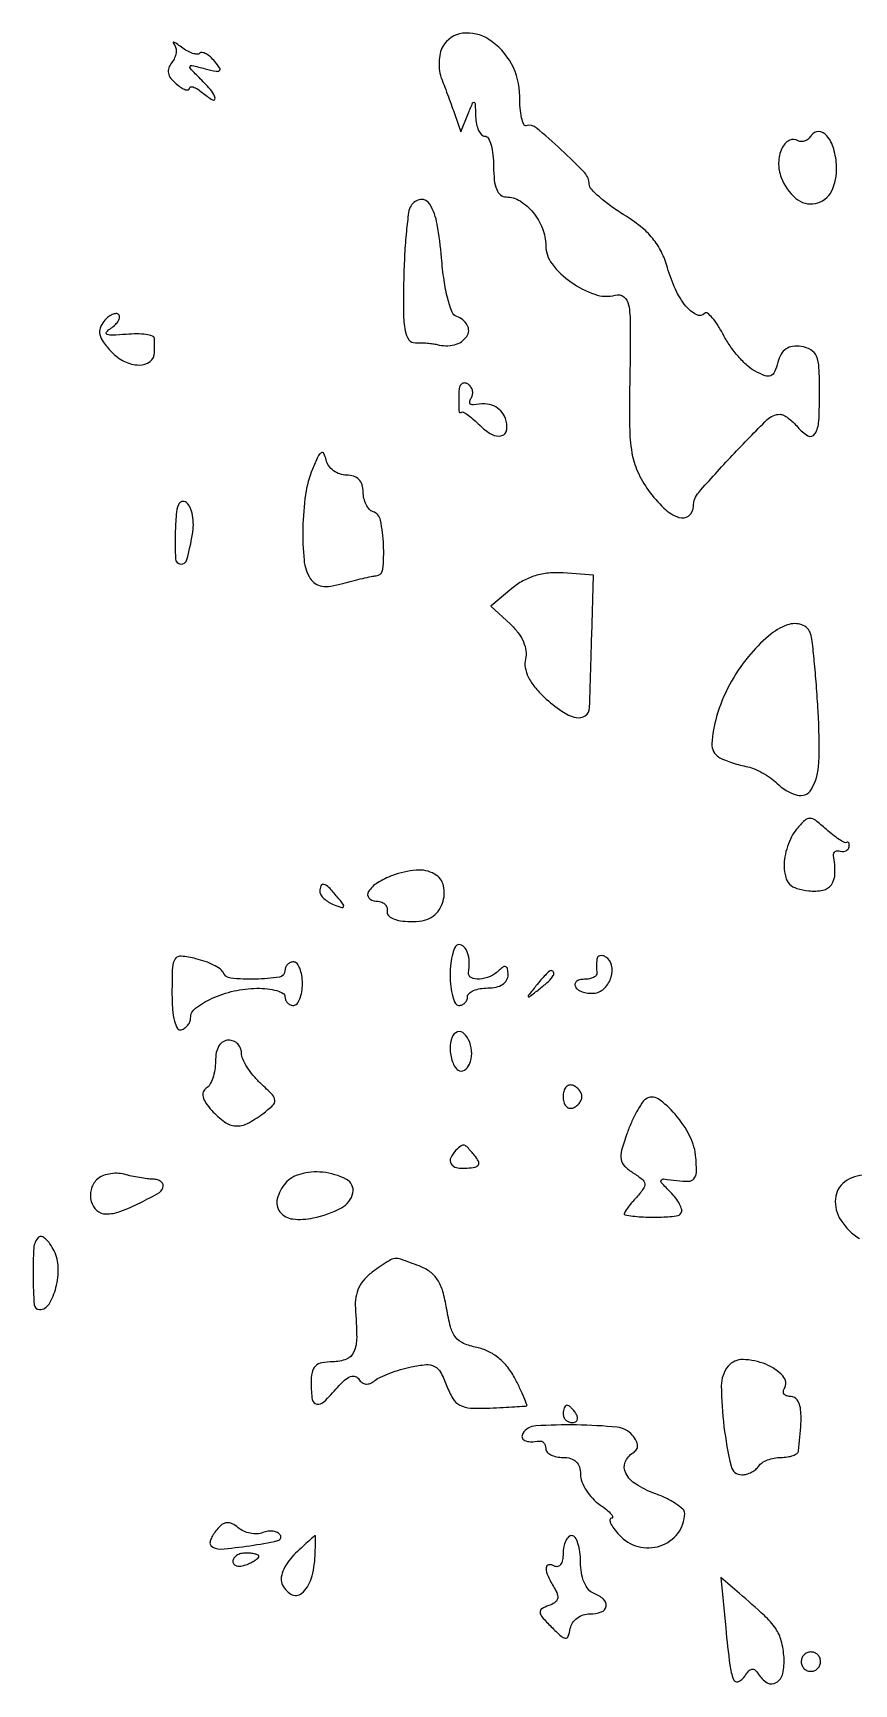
# Model space of a CAD drawing. Extents: x 0 to 5034, y 0 to 2560.
# Drawn here: x 0 to 94.5, y 2244.9 to 2434.9 of the extents above; entities that cross this region are included whole.
import ezdxf

# ---------------------------------------------------------------- set-up
doc = ezdxf.new("R2010")
doc.units = 0

msp = doc.modelspace()

# ---------------------------------------------------------------- linework, layer by layer
for points in [[(16.241324, 2433.559042, -0.125488), (16.448603, 2433.133422, -0.082367), (16.47006, 2432.585816, -0.073748), (16.307085, 2432.002459, -0.068373), (15.978993, 2431.474688, 0.086312), (15.624464, 2430.856245, 0.138851), (15.580815, 2430.254337, 0.117347), (15.864578, 2429.647137, 0.051865), (16.487669, 2429.010234, 0.027728), (17.068772, 2428.580028, 0.0642), (17.555753, 2428.342614, 0.143045), (17.866818, 2428.329783, 0.344722), (18, 2428.5, -0.341777), (18.132287, 2428.670922, -0.144806), (18.440625, 2428.660392, -0.064878), (18.92363, 2428.426283, -0.027963), (19.5, 2428, 0.035542), (20.666188, 2427.164505, 0.639389), (20.954526, 2427.356373, 0.140045), (20.573312, 2428.182379, 0.018524), (19.25, 2429.609383, -0.004872), (18.121073, 2430.761999, -0.313832), (18.079351, 2431.025423, -0.351796), (18.307086, 2431.133509, -0.005469), (19.807151, 2430.759486, 0.010715), (21.082714, 2430.455619, 0.219227), (21.459664, 2430.539593, 0.400349), (21.50494, 2430.823098, 0.022372), (20.91465, 2431.60284, 0.036938), (20.417571, 2432.119004, 0.058449), (19.915971, 2432.472294, 0.080351), (19.485669, 2432.622815, 0.245125), (19.199509, 2432.532842, -0.219377), (18.89054, 2432.418838, -0.059872), (18.367791, 2432.523732, -0.048792), (17.739341, 2432.800723, -0.034164), (17.092009, 2433.225708, 0.010022), (16.514931, 2433.645759, 0.058995), (16.185417, 2433.822072, 0.639899), (16.124699, 2433.763778, 0.092803)], [(47.155863, 2433.314029, 0.073519), (46.852168, 2432.515516, 0.045463), (46.725955, 2431.517479, 0.044476), (46.78194, 2430.480977, 0.058103), (47.024818, 2429.564029, -0.003291), (47.385882, 2428.628754, -0.002002), (47.800929, 2427.518808, -0.002006), (48.203715, 2426.414757, -0.003545), (48.52598, 2425.5), (49.214671, 2423.5), (50.03705, 2425.5, -0.003632), (50.587581, 2426.8117, -0.376179), (50.751516, 2426.890192, -0.324095), (50.873728, 2426.736219, -0.003212), (50.929715, 2425.25, 0.042391), (51.030046, 2424.38866, 0.060903), (51.273104, 2423.660937, 0.078856), (51.612243, 2423.166695, 0.205841), (52, 2423, -0.277684), (52.385692, 2422.767902, -0.052312), (52.70625, 2421.971875, -0.042582), (52.927458, 2420.841111, -0.027026), (53, 2419.5, 0.026207), (53.081955, 2417.93743, 0.070798), (53.352041, 2416.8625, 0.118132), (53.804441, 2416.232407, 0.180143), (54.428571, 2416, -0.139468), (56.035828, 2415.542785, -0.082856), (57.544088, 2414.220926, -0.077596), (58.626269, 2412.377958, -0.094295), (59, 2410.413873, 0.166786), (59.727221, 2408.294419, 0.072625), (61.902478, 2406.207226, 0.07169), (64.625862, 2404.801117, 0.148388), (66.995301, 2404.709022, -0.228432), (67.969269, 2404.518293, -0.190116), (68.528694, 2403.610968, -0.044865), (68.726815, 2401.341897, -0.00362), (68.667943, 2395.345173, 0.006578), (68.645503, 2389.591195, 0.03839), (68.905476, 2386.575682, 0.066565), (69.560191, 2384.426287, 0.047777), (70.818094, 2382.25, 0.046163), (72.586672, 2380.199986, 0.10726), (74.305065, 2379.139317, 0.254908), (75.463122, 2379.326068, 0.231962), (76, 2380.421053, -0.181764), (76.601749, 2382.021665, -0.008973), (80.455272, 2386.2662, -0.008566), (84.469395, 2390.387469, -0.197883), (85.956503, 2391, -0.12416), (86.346185, 2390.901719, -0.034444), (86.883522, 2390.562609, -0.032527), (87.459093, 2390.080893, -0.029054), (87.990862, 2389.51101, 0.091691), (89.163731, 2388.5327, 0.404632), (89.952755, 2388.739775, 0.122657), (90.409878, 2390.212009, 0.014548), (90.505939, 2393.658179, 0.013452), (90.430025, 2396.356298, 0.084399), (90.125617, 2397.695984, 0.165774), (89.489954, 2398.420177, 0.095314), (88.380352, 2398.802469, 0.067636), (87.395605, 2398.809043, 0.118071), (86.636786, 2398.520434, 0.115953), (86.082118, 2397.914704, 0.063778), (85.704407, 2396.977653, -0.037883), (85.324351, 2395.873511, -0.200464), (84.873795, 2395.438472, -0.185961), (84.224671, 2395.435569, -0.032048), (83.084405, 2395.954828, -0.06221), (82.180448, 2396.594263, -0.027985), (81.161589, 2397.634694, -0.027176), (80.194602, 2398.868804, -0.033273), (79.436614, 2400.122575, 0.02161), (78.7872, 2401.255585, 0.038762), (78.146228, 2402.114396, 0.051269), (77.598403, 2402.624445, 0.374308), (77.268273, 2402.601606, -0.330919), (76.314983, 2402.461189, -0.099514), (75.114358, 2403.454696, -0.062305), (73.912076, 2405.386536, -0.040076), (73.000818, 2407.866488, 0.047679), (72.301283, 2409.684528, 0.056553), (71.300177, 2411.227362, 0.051662), (69.899718, 2412.609997, 0.031336), (67.993641, 2413.951028, -0.018223), (66.464054, 2414.968312, -0.025039), (65.173132, 2415.998227, -0.023443), (64.219519, 2416.923565, -0.190653), (64, 2417.478344, 0.193123), (63.482478, 2418.768247, 0.014963), (60.777406, 2421.43239, 0.013599), (57.909584, 2423.950991, 0.24426), (56.75, 2424.20339, -0.37901), (56.459432, 2424.34726, -0.042156), (56.220312, 2425.114222, -0.034767), (56.053796, 2426.22763, -0.01974), (56, 2427.589707, 0.124987), (55.054716, 2431.312156, 0.125399), (52.448651, 2434.127216, 0.174332), (49.430658, 2434.831444, 0.24065)], [(89.543769, 2423.07082, -0.072447), (89.22175, 2422.687118, -0.087321), (88.821962, 2422.439945, -0.10047), (88.408553, 2422.365029, -0.133937), (88.044209, 2422.472678, 0.269307), (87.018005, 2422.500847, 0.161606), (86.16077, 2421.583739, 0.104653), (85.789473, 2419.943974, 0.094347), (86.09114, 2418.227834, 0.1255), (87.766921, 2415.839516, 0.229468), (90.017183, 2415.245383, 0.232594), (91.854833, 2416.642515, 0.127543), (92.457829, 2419.472016, 0.058288), (92.126089, 2421.525159, 0.101347), (91.334179, 2423.051336, 0.216307), (90.392147, 2423.522885, 0.270114)], [(43.49801, 2414.99678, 0.10557), (43.220885, 2414.221295, 0.008459), (42.968103, 2412.05068, 0.011135), (42.766247, 2409.425703, 0.008312), (42.656369, 2406.524533, 0.007376), (42.631198, 2402.640745, 0.043449), (42.824433, 2400.61528, 0.110259), (43.263261, 2399.581939, 0.252715), (44, 2399.221948, -0.016945), (44.647519, 2399.226267, -0.013051), (45.353125, 2399.188612, -0.013246), (46.011356, 2399.118638, -0.030462), (46.5, 2399.022987, 0.121575), (48.494415, 2398.998565, 0.184461), (49.91483, 2399.95898, 0.29123), (49.972757, 2401.255461, 0.183755), (48.759985, 2402.246672, -0.22333), (48.221607, 2402.759604, -0.02917), (47.722799, 2404.307056, -0.027675), (47.299882, 2406.413199, -0.015647), (47.009985, 2409.001466, 0.024357), (46.509312, 2412.862529, 0.08829), (45.654669, 2415.17664, 0.297392), (44.604802, 2415.700419, 0.229366)], [(8.160507, 2401.6934, 0.092229), (7.732086, 2400.925297, 0.142888), (7.70118, 2400.1718, 0.098049), (8.101107, 2399.318617, 0.029062), (9.025164, 2398.203365, 0.08915), (10.528976, 2397.076818, 0.111899), (12.21535, 2396.660125, 0.167054), (13.479749, 2397.06749, 0.236271), (14, 2398.106989, 0.002275), (13.9982, 2398.502593, 0.001534), (13.992706, 2398.954087, 0.001545), (13.984704, 2399.390781, 0.00307), (13.975171, 2399.73671, 0.319813), (13.769656, 2400.005511, 0.039859), (13.010241, 2400.174771, 0.035116), (11.963205, 2400.247571, 0.021455), (10.725171, 2400.193451, -0.009987), (9.161443, 2400.089126, -0.108097), (8.54114, 2400.194784, -0.509619), (8.475759, 2400.457292, -0.07022), (8.97104, 2400.902368, 0.043795), (9.492257, 2401.323325, 0.071687), (9.840016, 2401.770715, 0.103722), (9.969019, 2402.172173, 0.226143), (9.86354, 2402.469793, 0.213454), (9.556786, 2402.586941, 0.093255), (9.124627, 2402.480375, 0.068165), (8.633444, 2402.16978, 0.044553)], [(49, 2393.559017), (49, 2392.311086), (49, 2391.5, 0.067143), (49.023385, 2391.326644, 0.161785), (49.09442, 2391.220313, 0.214927), (49.199227, 2391.194927, 0.119378), (49.321429, 2391.25, -0.310614), (49.533424, 2391.262461, -0.020983), (50.0652, 2390.9098, -0.024224), (50.704542, 2390.397026, -0.015246), (51.402048, 2389.740809, 0.068085), (52.775335, 2388.698049, 0.196406), (53.938381, 2388.551195, 0.310153), (54.519893, 2389.231815, 0.118539), (54.349337, 2390.532025, 0.092523), (53.817813, 2391.397161, 0.108778), (53.035575, 2391.95401, 0.092615), (51.987754, 2392.185287, 0.051178), (50.67567, 2392.093644, -0.132215), (50.411433, 2392.117732, -0.23861), (50.266988, 2392.273242, -0.153269), (50.273647, 2392.549418, -0.056384), (50.441982, 2392.906125, 0.105503), (50.589535, 2393.318852, 0.099244), (50.560581, 2393.765582, 0.096298), (50.35932, 2394.177412, 0.092929), (50.016312, 2394.489919, 0.136093), (49.63036, 2394.602176, 0.190788), (49.298542, 2394.475564, 0.140899), (49.074611, 2394.109731, 0.067432)], [(32.157391, 2384.6849, 0.062363), (31.363191, 2381.764241, 0.030285), (31.052076, 2377.902478, 0.028622), (31.190076, 2374.213405, 0.118027), (31.907979, 2372.114653, 0.106254), (32.482115, 2371.529934, 0.107497), (33.243454, 2371.235827, 0.076889), (34.265765, 2371.23481, 0.030446), (35.642666, 2371.53312, -0.005688), (36.808521, 2371.846826, -0.006192), (37.948762, 2372.124764, -0.005843), (38.930302, 2372.33913, -0.030108), (39.480778, 2372.418467, 0.361391), (40.26256, 2373.186479, 0.037123), (40.336419, 2375.973231, 0.036508), (39.992569, 2378.808234, 0.270139), (39.128759, 2379.790414, -0.1316), (38.696754, 2380.075583, -0.067151), (38.331573, 2380.619163, -0.059501), (38.083944, 2381.322349, -0.054988), (38, 2382.083333, 0.078707), (37.871472, 2382.894771, 0.119012), (37.498694, 2383.501299, 0.118597), (36.889114, 2383.872275, 0.077809), (36.073324, 2384, -0.085198), (35.305889, 2384.131724, -0.07555), (34.590429, 2384.514062, -0.077317), (34.034856, 2385.081456, -0.097103), (33.730715, 2385.75, 0.057161), (33.467109, 2386.477691, 0.453836), (33.161771, 2386.557929, 0.136149), (32.78059, 2386.109992, 0.011089)], [(16.371626, 2377.326704, 0.020064), (16.405618, 2374.370172, 0.379637), (17.004886, 2373.761092, 0.36012), (17.721297, 2374.276299, 0.019615), (18.363323, 2377.191341, 0.04446), (18.461236, 2378.292321, 0.046651), (18.359804, 2379.375199, 0.051394), (18.088949, 2380.285086, 0.123385), (17.673142, 2380.846419, 0.243182), (17.138113, 2380.960798, 0.2421), (16.733915, 2380.590577, 0.068975), (16.486536, 2379.465606, 0.012524)], [(55.097605, 2370.961268), (52.69521, 2368.932611), (54.933197, 2366.84761, -0.044194), (55.825675, 2365.855222, -0.058796), (56.434954, 2364.807324, -0.06762), (56.724073, 2363.779315, -0.099048), (56.669458, 2362.844008, 0.108093), (56.629824, 2361.864201, 0.070629), (56.98261, 2360.784993, 0.057073), (57.718579, 2359.639278, 0.034543), (58.823648, 2358.462704, 0.034873), (60.83043, 2356.846686, 0.095231), (62.48832, 2356.109609, 0.216843), (63.546708, 2356.322634, 0.23248), (64.039282, 2357.25, 0.000259), (64.064343, 2358.060866, 0.000021), (64.128923, 2360.189063, 0.000028), (64.205712, 2362.727849, 0.000022), (64.289282, 2365.5), (64.5, 2372.5), (61, 2372.744962, 0.040987), (59.318617, 2372.724695, 0.049914), (57.774305, 2372.421719, 0.051807), (56.3683, 2371.832246, 0.050226)], [(82.3246, 2363.138087, 0.050926), (80.140017, 2359.882352, 0.050595), (78.652939, 2356.245264, 0.057119), (78.103988, 2353.102145, 0.275686), (78.906434, 2351.557827, 0.040229), (79.463078, 2351.272855, 0.015963), (80.267157, 2350.969445, 0.015677), (81.160166, 2350.695607, 0.018987), (82.013594, 2350.497382, -0.048245), (82.900549, 2350.235918, -0.028707), (83.897514, 2349.765978, -0.02854), (84.846388, 2349.177743, -0.043374), (85.588781, 2348.554076, 0.126626), (87.902459, 2347.187592, 0.346033), (89.550718, 2347.854919, 0.122856), (90.41452, 2350.912432, 0.022409), (90.331778, 2356.841184, 0.004033), (90.129341, 2359.865732, 0.005329), (89.893343, 2362.61741, 0.003897), (89.653506, 2364.915075, 0.051188), (89.471979, 2365.75, 0.236536), (88.446547, 2366.784689, 0.170555), (86.79393, 2366.764029, 0.090917), (84.631184, 2365.49191, 0.041276)], [(87.836663, 2343.258096, 0.059475), (87.272046, 2342.402964, 0.036138), (86.80801, 2341.282066, 0.035796), (86.504247, 2340.085937, 0.051893), (86.424349, 2339, 0.054001), (86.598846, 2337.744941, 0.136077), (87.050603, 2336.949562, 0.125393), (87.874846, 2336.461874, 0.042585), (89.25, 2336.183578, 0.077212), (90.874584, 2336.247879, 0.193042), (91.853206, 2336.882166, 0.150953), (92.26705, 2338.153544, 0.042939), (92.118421, 2340.25, -0.12901), (92.145043, 2340.515329, -0.162681), (92.299161, 2340.70625, -0.133789), (92.564883, 2340.789358, -0.077171), (92.9, 2340.75, 0.080654), (93.251308, 2340.711204, 0.103536), (93.565, 2340.79375, 0.117405), (93.79176, 2340.983737, 0.127463), (93.9, 2341.25, 0.046576), (93.910683, 2341.520542, 0.120436), (93.85459, 2341.70625, 0.226262), (93.745527, 2341.779703, 0.179888), (93.604988, 2341.75, -0.268905), (93.35256, 2341.740183, -0.02161), (92.75535, 2342.089878, -0.024554), (92.040363, 2342.602516, -0.016109), (91.267301, 2343.258096, 0.018061), (90.037145, 2344.293078, 0.167369), (89.389287, 2344.516191, 0.193885), (88.790882, 2344.275084, 0.025603)], [(41.352327, 2337.940041, 0.049479), (39.637575, 2337.10026, 0.110462), (38.605122, 2336.090445, 0.331498), (38.651402, 2335.365399, 0.220171), (39.440983, 2335, -0.075056), (40.017933, 2334.912902, -0.106668), (40.468601, 2334.659517, -0.127778), (40.722327, 2334.282115, -0.13841), (40.75, 2333.840909, 0.242071), (40.872641, 2333.384619, 0.1025), (41.400069, 2333.000924, 0.066804), (42.277181, 2332.738001, 0.035951), (43.403943, 2332.640909, 0.043984), (44.79594, 2332.743861, 0.09008), (45.823579, 2333.109008, 0.103006), (46.57007, 2333.772197, 0.071326), (47.109946, 2334.768175, 0.145398), (47.239549, 2336.74278, 0.214196), (46.209977, 2338.11056, 0.148022), (44.108709, 2338.557601, 0.068165)], [(33, 2336.106989, 0.148172), (33.117443, 2335.719384, 0.058677), (33.482174, 2335.291272, 0.05126), (34.013435, 2334.891147, 0.0442), (34.641444, 2334.584097, 0.012731), (35.541716, 2334.264678, 0.389672), (35.741192, 2334.355597, 0.27071), (35.707299, 2334.617386, 0.008807), (35.018999, 2335.477108, 0.017238), (34.053128, 2336.562498, 0.127361), (33.469452, 2336.925, 0.389178), (33.129499, 2336.765008, 0.097466)], [(16, 2324.435719, 0.017864), (16.067785, 2322.53904, 0.044186), (16.288929, 2321.166632, 0.074994), (16.630209, 2320.354419, 0.349538), (17.075, 2320.191667, 0.075845), (17.485193, 2320.401659, 0.068087), (17.831499, 2320.731146, 0.071144), (18.063759, 2321.125495, 0.100263), (18.140741, 2321.525, -0.237311), (18.70825, 2322.680576, -0.055997), (20.613038, 2323.813092, -0.050705), (23.139414, 2324.659323, -0.052796), (25.75, 2324.964565, -0.02915), (26.995215, 2324.905522, -0.045743), (28.045313, 2324.695841, -0.057841), (28.778154, 2324.382487, -0.269017), (29, 2324, 0.099038), (29.076342, 2323.618362, 0.097945), (29.29375, 2323.29375, 0.097945), (29.618362, 2323.076342, 0.099038), (30, 2323, 0.226478), (30.382936, 2323.182831, 0.074992), (30.70625, 2323.734375, 0.057076), (30.926884, 2324.542644, 0.038131), (31, 2325.5, 0.038131), (30.926884, 2326.457356, 0.057076), (30.70625, 2327.265625, 0.074992), (30.382936, 2327.817169, 0.226478), (30, 2328, 0.099038), (29.618362, 2327.923658, 0.097945), (29.29375, 2327.70625, 0.097945), (29.076342, 2327.381638, 0.099038), (29, 2327, -0.372075), (28.353375, 2326.251353, -0.031109), (25.593962, 2326.019622, -0.030852), (22.773558, 2326.13278, -0.280367), (21.833333, 2326.845291, 0.154442), (21.533418, 2327.214595, 0.031132), (20.790104, 2327.640196, 0.030164), (19.827273, 2328.044387, 0.024223), (18.75, 2328.364343, 0.03416), (17.056145, 2328.658553, 0.272392), (16.362781, 2328.342074, 0.144959), (16.051949, 2327.412855, 0.008724)], [(48, 2326.5, 0.027026), (48.072542, 2325.158889, 0.042582), (48.29375, 2324.028125, 0.052312), (48.614308, 2323.232098, 0.277684), (49, 2323, 0.099038), (49.381638, 2323.076342, 0.097945), (49.70625, 2323.29375, 0.097945), (49.923658, 2323.618362, 0.099038), (50, 2324, -0.215499), (50.172906, 2324.382544, -0.079389), (50.685417, 2324.70625, -0.060377), (51.439952, 2324.926724, -0.040942), (52.333333, 2325, 0.053501), (53.29562, 2325.103262, 0.092155), (54.036232, 2325.414286, 0.117484), (54.499169, 2325.905747, 0.13115), (54.666667, 2326.533333, 0.040869), (54.613537, 2327.182251, 0.243856), (54.416667, 2327.445699, 0.267945), (54.104405, 2327.422886, 0.047255), (53.633333, 2327.033333, -0.094344), (52.614794, 2326.340591, -0.082361), (51.362827, 2326.027855, -0.125983), (50.422189, 2326.189526, -0.33877), (50.118421, 2326.75, 0.045548), (50.201577, 2328.016411, 0.076642), (50.012898, 2329.06249, 0.109771), (49.591864, 2329.749056, 0.203238), (49, 2330, 0.277684), (48.614308, 2329.767902, 0.052312), (48.29375, 2328.971875, 0.042582), (48.072542, 2327.841111, 0.027026)], [(64.881579, 2328.309017, 0.022289), (64.844744, 2327.944741, 0.014052), (64.83273, 2327.517336, 0.014106), (64.844631, 2327.095576, 0.025051), (64.881579, 2326.75, -0.211938), (64.805228, 2326.464248, -0.103366), (64.507253, 2326.220313, -0.073584), (64.02925, 2326.054926, -0.046583), (63.440983, 2326, 0.059147), (62.88443, 2325.933932, 0.126796), (62.505305, 2325.732413, 0.191241), (62.360563, 2325.434354, 0.158234), (62.444954, 2325.089067, 0.121089), (62.782094, 2324.758061, 0.061107), (63.331041, 2324.517413, 0.055305), (63.993015, 2324.39655, 0.054008), (64.670842, 2324.422195, 0.167462), (65.797822, 2325.005441, 0.118011), (66.520658, 2326.249243, 0.126852), (66.574216, 2327.616492, 0.203756), (65.910933, 2328.555046, 0.072163), (65.553783, 2328.710062, 0.125664), (65.2328, 2328.715008, 0.160215), (64.999675, 2328.571325, 0.139745)], [(57.872445, 2325.25, 0.001576), (56.99236, 2324.120493, 0.377591), (57, 2324, 0.377591), (57.120493, 2323.99236, 0.001576), (58.25, 2324.872445, 0.017685), (59.306759, 2325.76332, 0.065617), (59.869516, 2326.426111, 0.241985), (59.90695, 2326.806605, 0.307699), (59.622445, 2327, 0.184603), (59.410139, 2326.91885, 0.013803), (58.952641, 2326.485938, 0.017649), (58.425681, 2325.920402, 0.012436)], [(48, 2318.059017, 0.043058), (48.067676, 2317.274597, 0.044476), (48.268661, 2316.522156, 0.048612), (48.563496, 2315.907185, 0.118809), (48.91459, 2315.552786, 0.281404), (49.640231, 2315.549191, 0.159488), (50.233526, 2316.238303, 0.099695), (50.476617, 2317.464071, 0.087583), (50.245704, 2318.75, 0.103493), (49.624095, 2319.744467, 0.283335), (48.854958, 2319.943894, 0.237432), (48.218641, 2319.333353, 0.085164)], [(21, 2316.559017, -0.039997), (20.921271, 2315.576391, -0.042808), (20.687114, 2314.641699, -0.046952), (20.344092, 2313.883502, -0.12528), (19.934857, 2313.45974, 0.172019), (19.602538, 2313.045851, 0.147656), (19.57863, 2312.485219, 0.088133), (19.904575, 2311.767678, 0.033354), (20.589845, 2310.900723, 0.050453), (22.040283, 2309.59113, 0.143583), (23.306943, 2309.131092, 0.135551), (24.668136, 2309.415959, 0.042979), (26.439691, 2310.530751, 0.022655), (27.60999, 2311.502312, 0.22987), (27.83839, 2312.072947, 0.176534), (27.560365, 2312.69447, 0.012669), (26.189691, 2314.037903, -0.032311), (25.351725, 2314.926337, -0.033177), (24.643222, 2315.90784, -0.035155), (24.148853, 2316.837748, -0.104971), (24, 2317.538955, 0.10176), (23.885344, 2318.096489, 0.098545), (23.559375, 2318.570818, 0.097281), (23.072517, 2318.888605, 0.096382), (22.5, 2319, 0.1393), (21.884257, 2318.82506, 0.117066), (21.403627, 2318.343169, 0.088683), (21.099992, 2317.569783, 0.049343)], [(61, 2312.5, 0.064908), (61.079656, 2311.888977, 0.107546), (61.315781, 2311.428177, 0.143818), (61.666526, 2311.189601, 0.159683), (62.075, 2311.191667, 0.073624), (62.485911, 2311.399741, 0.066918), (62.834219, 2311.723802, 0.070382), (63.069583, 2312.110048, 0.102038), (63.15, 2312.5, 0.102038), (63.069583, 2312.889952, 0.070382), (62.834219, 2313.276198, 0.066918), (62.485911, 2313.600259, 0.073624), (62.075, 2313.808333, 0.159683), (61.666526, 2313.810399, 0.143818), (61.315781, 2313.571823, 0.107546), (61.079656, 2313.111023, 0.064908)], [(70.5, 2312.219143, 0.092567), (70.039809, 2311.737601, 0.020086), (69.447972, 2310.74568, 0.02029), (68.846954, 2309.524069, 0.018193), (68.322882, 2308.212958, 0.018715), (67.726185, 2306.327201, 0.10708), (67.668111, 2305.285359, 0.158692), (68.059013, 2304.520409, 0.056401), (69.03282, 2303.747431, -0.026899), (70.097228, 2303.00027, -0.206198), (70.382494, 2302.475956, -0.18724), (70.211428, 2301.877919, -0.021695), (69.30495, 2300.784472, 0.013891), (68.714059, 2300.093924, 0.026175), (68.283374, 2299.500324, 0.029824), (68.029253, 2299.05203, 0.491994), (68.095012, 2298.918758, 0.033697), (69.970099, 2298.67246, 0.024073), (72.087054, 2298.640493, 0.017297), (74.003118, 2298.770269, 0.232826), (74.582296, 2299.133158, 0.208937), (74.637167, 2299.517997, 0.052266), (74.399465, 2300.122307, 0.044451), (73.955351, 2300.818188, 0.03214), (73.347514, 2301.509629, -0.008655), (72.325547, 2302.567602, -0.325513), (72.287488, 2302.879588, -0.301513), (72.576911, 2303.029201, -0.007894), (74.088323, 2302.840248, 0.039495), (75.418515, 2302.758727, 0.217258), (76.050934, 2303.0608, 0.171605), (76.32417, 2303.792424, 0.023339), (76.275803, 2305.45147, 0.098537), (75.582899, 2307.933324, 0.059518), (73.884549, 2310.483117, 0.066833), (71.927192, 2312.237758, 0.315052)], [(48.666667, 2306.333333, 0.087074), (48.064438, 2305.474766, 0.253823), (48.105851, 2304.775691, 0.21068), (48.749069, 2304.336406, 0.064863), (49.94902, 2304.271113, 0.032457), (50.868107, 2304.400705, 0.20736), (51.244076, 2304.665663, 0.26586), (51.255546, 2305.071146, 0.050369), (50.826575, 2305.708964, 0.009832), (49.993244, 2306.673817, 0.140245), (49.611813, 2306.912994, 0.237656), (49.25236, 2306.845632, 0.033385)], [(7.328145, 2302.928963, 0.136716), (6.686172, 2301.79011, 0.128116), (6.70395, 2300.452492, 0.144135), (7.354039, 2299.402638, 0.184571), (8.407624, 2299, 0.089289), (10.017794, 2299.289851, 0.025577), (12.354978, 2300.298319, 0.019147), (14.554342, 2301.490672, 0.262096), (14.992198, 2302.25, 0.163266), (14.899182, 2302.53714, 0.095954), (14.630521, 2302.783699, 0.077211), (14.227502, 2302.95271, 0.058077), (13.75, 2303.013655, -0.028398), (13.132491, 2303.055527, -0.010851), (12.279687, 2303.18109, -0.010705), (11.357344, 2303.357801, -0.012922), (10.5, 2303.564473, 0.062245), (9.648019, 2303.68285, 0.052917), (8.743268, 2303.599372, 0.055326), (7.92368, 2303.338389, 0.09199)], [(29.05295, 2302.5638, 0.108367), (28.112375, 2300.743067, 0.237558), (28.424099, 2299.2478, 0.199233), (29.907078, 2298.427061, 0.081632), (32.249175, 2298.545995, 0.064882), (35.499154, 2299.70743, 0.227224), (36.811338, 2301.42948, 0.335614), (36.072398, 2302.985609, 0.095315), (33.337813, 2303.801065, 0.044037), (32.029829, 2303.816414, 0.051251), (30.806581, 2303.595469, 0.057), (29.778515, 2303.166876, 0.092566)], [(0.660741, 2296.327407, 0.182439), (0.102338, 2295.091917, 0.01858), (0.01588, 2291.821074, 0.015465), (0.151878, 2288.558239, 0.396116), (0.75, 2288.007802, 0.259563), (1.863208, 2288.642702, 0.074668), (2.655036, 2290.539309, 0.067255), (2.914918, 2292.84726, 0.110908), (2.444518, 2294.744074, 0.033871), (1.966385, 2295.556906, 0.061432), (1.457281, 2296.134859, 0.096999), (0.999961, 2296.404377, 0.288787)], [(39.170965, 2292.407195, 0.054961), (38.185423, 2291.541369, 0.071771), (37.511815, 2290.550097, 0.073047), (37.153663, 2289.42322, 0.059544), (37.099258, 2288.157195, -0.016089), (37.246829, 2284.792275, -0.10314), (36.920052, 2283.128161, -0.202644), (36.061896, 2282.293584, -0.093167), (34.5, 2282, 0.045527), (33.231486, 2281.884257, 0.152009), (32.5, 2281.5, 0.152009), (32.115743, 2280.768514, 0.045527), (32, 2279.5, 0.034326), (32.127043, 2277.651646, 0.333223), (32.646394, 2277.127238, 0.233915), (33.484164, 2277.398028, 0.021041), (35.043027, 2279.04961, -0.031307), (35.857797, 2279.87811, -0.09065), (36.540611, 2280.297079, -0.166116), (37.083766, 2280.318993, -0.184119), (37.49935, 2280.001052, 0.094938), (37.863555, 2279.604483, 0.138146), (38.304721, 2279.436384, 0.123921), (38.805034, 2279.515632, 0.068437), (39.339028, 2279.835969, -0.06043), (39.986434, 2280.238518, -0.018697), (41.046046, 2280.684247, -0.018398), (42.278561, 2281.098172, -0.019248), (43.519852, 2281.413434, -0.031159), (45.230029, 2281.668282, -0.143175), (46.202539, 2281.472374, -0.148466), (46.896963, 2280.788175, -0.034339), (47.588024, 2279.278906, 0.044525), (48.315739, 2277.771372, 0.13856), (49.128158, 2277.004276, 0.109508), (50.340717, 2276.677552, 0.022556), (52.568172, 2276.677666, 0.001417), (54.094894, 2276.750991, 0.002131), (55.426007, 2276.824391, 0.000847), (56.56764, 2276.894164, 0.048504), (56.77568, 2276.927666, 0.446953), (56.838036, 2277.049346, 0.006856), (56.509561, 2277.869876, 0.013047), (56.064446, 2278.865043, 0.007643), (55.482618, 2280.033612, 0.046926), (54.628852, 2281.362585, 0.055424), (53.583228, 2282.429009, 0.058485), (52.382105, 2283.194953, 0.063445), (51.06832, 2283.636336, -0.052528), (49.551491, 2284.109464, -0.127133), (48.63112, 2284.824101, -0.099906), (48.04436, 2286.01285, -0.025204), (47.594585, 2288.13386, 0.029834), (47.159786, 2290.094661, 0.074522), (46.554198, 2291.426923, 0.092323), (45.676119, 2292.351648, 0.066051), (44.418104, 2293.031137, 0.006323), (42.329645, 2293.795082, 0.114594), (41.627999, 2293.872459, 0.116995), (40.968797, 2293.630871, 0.006699)], [(79.994551, 2281.493434, 0.176959), (79.188867, 2279.233303, 0.029132), (79.50009, 2274.53221, 0.026199), (80.311765, 2269.987609, 0.34859), (81.556206, 2269, 0.066719), (82.109166, 2269.074115, 0.052214), (82.674072, 2269.29375, 0.053447), (83.165802, 2269.61728, 0.082308), (83.5, 2270, -0.111412), (83.876024, 2270.383556, -0.050262), (84.50665, 2270.70625, -0.046318), (85.270704, 2270.925923, -0.046881), (86.059017, 2271, 0.036619), (86.808147, 2271.054938, 0.052233), (87.453701, 2271.220313, 0.065287), (87.912068, 2271.462181, 0.214964), (88.081242, 2271.75, 0.010488), (88.355069, 2274.892171, 0.050608), (88.292068, 2276.682352, 0.11903), (87.917568, 2277.63866, 0.244875), (87.224005, 2278, -0.068549), (86.750611, 2278.065207, -0.142633), (86.437167, 2278.260466, -0.190421), (86.330212, 2278.549885, -0.133592), (86.429973, 2278.886693, 0.341183), (86.275473, 2280.366586, 0.106478), (84.30465, 2281.706292, 0.088375), (81.69484, 2282.258653, 0.2316)], [(61, 2276, 0.105053), (61.081062, 2275.618444, 0.099167), (61.311086, 2275.29375, 0.09642), (61.654762, 2275.076123, 0.093332), (62.059017, 2275, 0.108972), (62.413961, 2275.078288, 0.182303), (62.6254, 2275.29375, 0.161196), (62.656512, 2275.6179, 0.082592), (62.5, 2276, 0.029505), (62.231006, 2276.382774, 0.035638), (61.933975, 2276.70625, 0.038439), (61.65171, 2276.934461, 0.151918), (61.440983, 2277, 0.210953), (61.272352, 2276.92554, 0.081139), (61.129539, 2276.70625, 0.061769), (61.032345, 2276.382849, 0.042167)], [(56.357704, 2273.75, 0.201547), (56.280326, 2273.292384, 0.231583), (56.558482, 2272.952189, 0.108224), (57.245983, 2272.802314, 0.038928), (58.25, 2272.881579, -0.137085), (58.535622, 2272.848335, -0.119953), (58.779688, 2272.671464, -0.101574), (58.943594, 2272.373191, -0.075146), (59, 2272, 0.191087), (59.151477, 2271.618118, 0.088204), (59.5875, 2271.29375, 0.068025), (60.234582, 2271.073693, 0.048028), (61, 2271, -0.072034), (61.864037, 2270.87487, -0.121436), (62.492705, 2270.507088, -0.123915), (62.870386, 2269.895481, -0.076808), (63, 2269.056704, 0.093028), (63.160925, 2268.19926, 0.048718), (63.652861, 2267.226969, 0.04614), (64.372257, 2266.296151, 0.052447), (65.222506, 2265.556704, -0.017333), (66.017583, 2264.95769, -0.0445), (66.534387, 2264.457282, -0.128664), (66.687123, 2264.146391, -0.474305), (66.567519, 2264, 0.394788), (66.38822, 2263.832292, 0.122876), (66.459713, 2263.43433, 0.054678), (66.824243, 2262.814349, 0.023702), (67.432747, 2262.074314, 0.144955), (69.614625, 2260.744601, 0.145029), (72.168248, 2260.81772, 0.151668), (74.190101, 2262.25418, 0.160724), (74.984687, 2264.549112, 0.215472), (74.774046, 2265.033941, 0.037555), (73.967377, 2265.661821, 0.03491), (72.839325, 2266.302529, 0.024948), (71.5, 2266.86384, -0.054433), (69.380245, 2267.90283, -0.131391), (68.205966, 2269.175989, -0.218306), (68.137751, 2270.4412, -0.161692), (69.048558, 2271.530011, 0.106221), (69.439417, 2271.905408, 0.161496), (69.565602, 2272.354873, 0.118084), (69.408552, 2272.897739, 0.044037), (68.954263, 2273.55511, 0.197783), (67.230934, 2274.468886, 0.02039), (62.541345, 2274.732928, 0.019145), (57.840949, 2274.625671, 0.240594)], [(21.141355, 2262.670322, 0.033278), (20.742985, 2262.119554, 0.048799), (20.476593, 2261.584754, 0.060693), (20.366103, 2261.139776, 0.230861), (20.456723, 2260.87661, 0.219913), (21.599814, 2260.456155, 0.016598), (24.964936, 2260.840303, 0.016491), (28.192835, 2261.427135, 0.517931), (28.462405, 2262.06083, 0.141454), (28.150151, 2262.343765, 0.078853), (27.655638, 2262.49552, 0.067991), (27.060659, 2262.498258, 0.058877), (26.45524, 2262.34445, -0.084001), (25.788567, 2262.210142, -0.056268), (25.011579, 2262.273394, -0.055052), (24.247988, 2262.512647, -0.069887), (23.619944, 2262.900456, 0.054866), (22.910824, 2263.368198, 0.142468), (22.315757, 2263.482918, 0.14249), (21.752043, 2263.260596, 0.05489)], [(30.222693, 2259.992843, 0.045954), (29.433029, 2259.108551, 0.053218), (28.861825, 2258.135337, 0.06091), (28.574089, 2257.214125, 0.137731), (28.64112, 2256.492843, 0.171029), (29.682555, 2255.269345, 0.316092), (30.924421, 2255.375758, 0.146733), (32.016503, 2257.036751, 0.0617), (32.465338, 2259.699502, 0.003841), (32.497166, 2260.581631, 0.006417), (32.508713, 2261.324229, 0.001651), (32.508338, 2261.963388, 0.413074), (32.471583, 2262, 0.183546), (32.406583, 2261.975307, 0.000639), (31.772007, 2261.410398, 0.003294), (31.055434, 2260.762318, 0.002046)], [(61, 2259.940983, -0.047867), (60.928459, 2259.195401, -0.104212), (60.70625, 2258.66835, -0.181468), (60.378123, 2258.441401, -0.202618), (60, 2258.5, 0.175156), (59.360625, 2258.634127, 0.371347), (59.050812, 2258.280643, 0.110975), (59.256836, 2257.325856, 0.03255), (59.97869, 2256.000239, -0.056791), (60.329481, 2255.27453, -0.160765), (60.339479, 2254.719138, -0.169828), (60.019085, 2254.286336, -0.065024), (59.340867, 2253.944179, 0.050992), (58.5372, 2253.566548, 0.294903), (58.340269, 2253.165123, 0.154034), (58.587662, 2252.615767, 0.01415), (59.627489, 2251.515347, 0.010565), (60.766373, 2250.423588, 0.165243), (61.253095, 2250.208783, 0.341714), (61.576716, 2250.416421, 0.037895), (61.823324, 2251.321407, -0.104013), (62.092537, 2251.962501, -0.081426), (62.617633, 2252.506913, -0.078004), (63.312889, 2252.873542, -0.082582), (64.073324, 2253, 0.084229), (65.388885, 2253.223201, 0.270291), (65.944089, 2253.87346, 0.268529), (65.653055, 2254.680921, 0.083637), (64.5, 2255.361626, -0.136118), (63.901561, 2255.804388, -0.067387), (63.421176, 2256.626775, -0.056447), (63.105577, 2257.71884, -0.042163), (63, 2258.968615, 0.031292), (62.927251, 2260.129911, 0.048417), (62.70625, 2261.109531, 0.061999), (62.38435, 2261.78891, 0.256534), (62, 2262, 0.195654), (61.618015, 2261.844577, 0.086673), (61.29375, 2261.395164, 0.066561), (61.073608, 2260.729059, 0.0466)], [(23, 2259.031385, 0.184534), (23.122486, 2258.710807, 0.147206), (23.440625, 2258.516384, 0.100118), (23.925634, 2258.488865, 0.055937), (24.5, 2258.638374, 0.02136), (25.074558, 2258.887494, 0.030395), (25.559375, 2259.160341, 0.030693), (25.912889, 2259.420671, 0.222225), (26, 2259.606989, 0.289661), (25.903916, 2259.758929, 0.046727), (25.559375, 2259.884553, 0.039339), (25.074824, 2259.971531, 0.024748), (24.5, 2260, 0.062722), (23.926468, 2259.92777, 0.08088), (23.440625, 2259.715469, 0.098158), (23.115494, 2259.400789, 0.152681)], [(79.700106, 2251.348831, 0.006043), (80.169808, 2247.105768, 0.066372), (80.600778, 2245.451701, 0.426521), (81.178575, 2245.222898, 0.148056), (81.929373, 2245.885723, -0.045866), (82.343443, 2246.43582, -0.173723), (82.717555, 2246.635307, -0.219479), (83.075348, 2246.529998, -0.074857), (83.434017, 2246.106763, 0.118627), (84.473694, 2245.076043, 0.283333), (85.517345, 2245.083631, 0.198741), (86.264008, 2246.131806, 0.074064), (86.40902, 2247.969718, 0.045904), (86.096901, 2249.893202, 0.088913), (85.449606, 2251.304714, 0.054701), (84.145133, 2252.802206, 0.009056), (81.280927, 2255.348831), (79.124105, 2257.197662)], [(88.552786, 2248.08541, 0.099038), (88.401684, 2247.679226, 0.097945), (88.417584, 2247.244476, 0.097945), (88.597789, 2246.848514, 0.099038), (88.91459, 2246.552786, 0.099038), (89.320774, 2246.401684, 0.097945), (89.755524, 2246.417584, 0.097945), (90.151486, 2246.597789, 0.099038), (90.447214, 2246.91459, 0.099038), (90.598316, 2247.320774, 0.097945), (90.582416, 2247.755524, 0.097945), (90.402211, 2248.151486, 0.099038), (90.08541, 2248.447214, 0.099038), (89.679226, 2248.598316, 0.097945), (89.244476, 2248.582416, 0.097945), (88.848514, 2248.402211, 0.099038)]]:
    msp.add_lwpolyline(points, format="xyb", close=True)
msp.add_lwpolyline([(95.752414, 2303.488394, 0.159419), (93.40104, 2302.701068, 0.21358), (92.315489, 2300.763455, 0.169503), (92.939615, 2298.277444, 0.108109), (95.093469, 2296.1737, 0.020255)], format="xyb")

doc.saveas('drawing.dxf')
